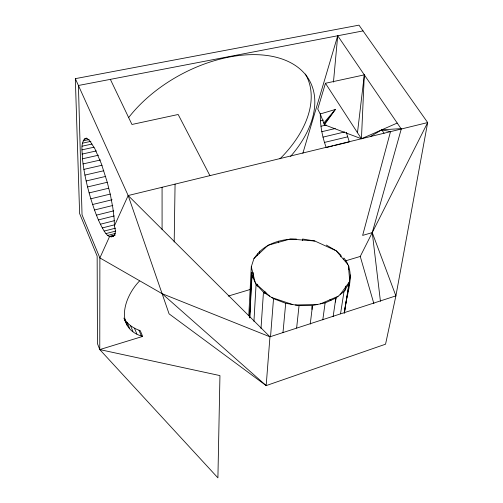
<?xml version="1.0" encoding="UTF-8"?>
<svg xmlns="http://www.w3.org/2000/svg" width="503" height="503" viewBox="0 0 503 503"><rect width="100%" height="100%" fill="white"/><g stroke="black" fill="none" stroke-linecap="round" stroke-linejoin="round"><path stroke-width="0.75" d="M75.331 78.65L128.164 195.535L169.077 313.847L266.175 385.606L385.55 344.197L395.892 295.883L427.669 122.562L358.972 25.15L75.331 78.65L79.619 213.561L97.154 256.109L97.456 343.637L99.77 349.585L219.949 375.596L217.906 477.85L99.77 349.585L99.877 257.92L82.039 214.794L78.424 85.485L363.034 30.909M111.358 236.775L113.213 236.234L114.514 235.014L115.244 233.122L115.363 230.556L114.42 225.847L114.168 218.698L112.829 207.708L110.478 195.252L107.258 182.205L101.317 163.613L94.929 148.863L89.867 140.985L88.113 139.3L86.547 138.451L85.183 138.438C79.977 143.481 82.567 152.296 82.461 158.797C83.894 172.366 86.95 185.72 90.817 198.786C94.306 209.896 98.079 221.087 104.178 231.078C106.139 234.279 109.358 238.541 113.628 236.184M174.183 242.012L175.075 184.085M257.052 285.654L257.071 284.101M257.511 255.48L257.536 253.933C266.898 242.98 282.353 238.831 296.368 239.032M320.348 113.301C320.009 124.958 322.222 136.621 326.221 147.549L332.929 145.914M249.721 317.261L251.739 272.274L251.997 275.6L249.746 317.965M302.863 153.245L337.708 35.77L364.317 74.872L361.437 138.753L128.164 195.535L114.42 225.847M257.536 253.933L253.971 258.473L251.299 266.791L248.796 315.387L250.293 310.489M252.921 278.033L253.216 272.557M253.933 321.348L256.09 284.258L251.997 275.6M257.63 286.308L257.725 284.748M259.598 253.525L259.737 251.179M261 328.484L263.459 292.174L256.09 284.258M264.949 291.262L264.785 293.601L266.2 292.998M270.545 336.545L273.525 298.669L263.459 292.174M278.354 242.742L278.48 241.182M340.871 256.857L341.003 255.291L336.199 250.796L326.328 245.055M333.458 82.115L337.708 35.77M282.982 332.653L285.704 303.29L273.525 298.669M302.448 240.56L302.605 239.007L314.865 241.019L336.199 250.796L347.755 264.389M296.632 328.025L299.046 305.635L311.917 305.491L312.03 309.471L310.238 324.089M380.431 301.284L372.258 232.612L401.262 129.001L397.213 123.053L361.437 138.753L357.476 132.717L364.317 74.872L325.447 83.278L317.758 109.05L320.493 114.533L324.416 124.788L361.437 138.753L427.669 122.562L360.261 256.436L373.88 303.693M312.03 309.471L312.52 305.484L325.114 302.9L335.859 298.09L333.118 316.657M322.8 319.864L325.114 302.9M343.668 259.573L343.901 258.02C357.13 273.814 345.58 294.45 344.605 312.495M340.537 313.778L344.021 291.482L349 283.522L350.635 274.927M345.008 290.728L345.731 286.132M348.378 269.287L348.856 266.225M344.215 313.482L349 283.522M344.392 312.652L349.635 280.284L348.409 265.49M335.268 302.064L336.23 297.789L344.021 291.482M324.416 124.788L335.325 109.491L320.983 113.741M340.034 294.708L349.302 281.994M324.165 124.071L335.325 109.491L323.787 122.996M139.457 281.064C123.776 297.279 114.282 328.371 142.663 336.425L140.236 330.641C134.024 328.604 128.208 324.831 124.643 319.254L127.108 325.227M279.92 158.797L282.611 156.137A110.773 67.698 -28.7 0 0 305.384 74.042M253.971 258.473L268.074 245.275L290.2 239.026L314.865 241.019M370.302 136.577L381.777 129.824L401.023 128.636M320.455 303.856L338.085 296.286M99.77 349.585L142.663 336.425M228.224 296.085L249.985 289.552M345.259 260.938L360.261 256.436M107.655 235.442L115.181 233.486M109.208 236.573L115.262 235.002M114.791 235.291L109.516 236.661L99.877 257.92L162.098 293.67L269.954 336.809L395.892 295.883L372.258 232.612L362.638 235.41L390.504 131.623L381.777 129.824L384.041 133.207M104.178 231.078L115.571 228.148M105.97 233.593L115.709 231.078M102.316 227.934L114.414 224.847M100.399 224.225L114.709 220.597M98.418 219.918L114.194 215.95M96.444 215.152L113.684 210.851M94.501 209.99L112.81 205.469M92.621 204.507L112.081 199.748M334.42 145.549L349.334 141.915L346.341 132.352M90.817 198.786L110.283 194.076M324.466 142.431L347.586 136.854M89.125 192.901L108.61 188.241M322.995 137.124L344.643 131.956M87.566 186.94L107.082 182.319M321.819 131.698L335.281 128.523M86.158 180.973L105.731 176.396M320.971 126.234L326.214 125.008M84.925 175.094L103.813 170.731M320.455 120.808L323.454 120.11M83.888 169.385L102.09 165.223M83.064 163.928L100.587 159.96M82.461 158.797L98.544 155.194M82.096 154.088L96.356 150.919M81.976 149.863L94.061 147.197M82.115 146.197L91.992 144.04M83.152 140.834L89.157 139.532M82.505 143.173L90.924 141.343M85.183 138.438L86.705 138.105M84.045 139.243L87.069 138.589M295.324 304.981L317.198 304.522M285.704 303.29L299.046 305.635M271.689 297.487L292.287 304.447M162.098 293.67L266.175 385.606L269.954 336.809L128.164 195.535M255.807 283.654L269.658 296.173M329.949 299.461L330.98 300.498M364.317 74.872L397.213 123.053M325.447 83.278L357.476 132.717M209.902 175.597L178.175 114.489L131.949 124.474L110.358 79.361M138.973 330.245L141.406 336.042M134.446 328.182L136.879 334.023M130.51 325.655L132.955 331.546M127.228 322.675L129.68 328.61M123.901 318.085L125.278 321.423M251.299 266.791L255.147 282.265M162.073 187.267L162.085 229.519M128.535 117.721A111.276 67.207 -28.6 0 1 275.216 57.015A111.276 67.207 -28.6 0 1 290.577 156.427"/></g></svg>
